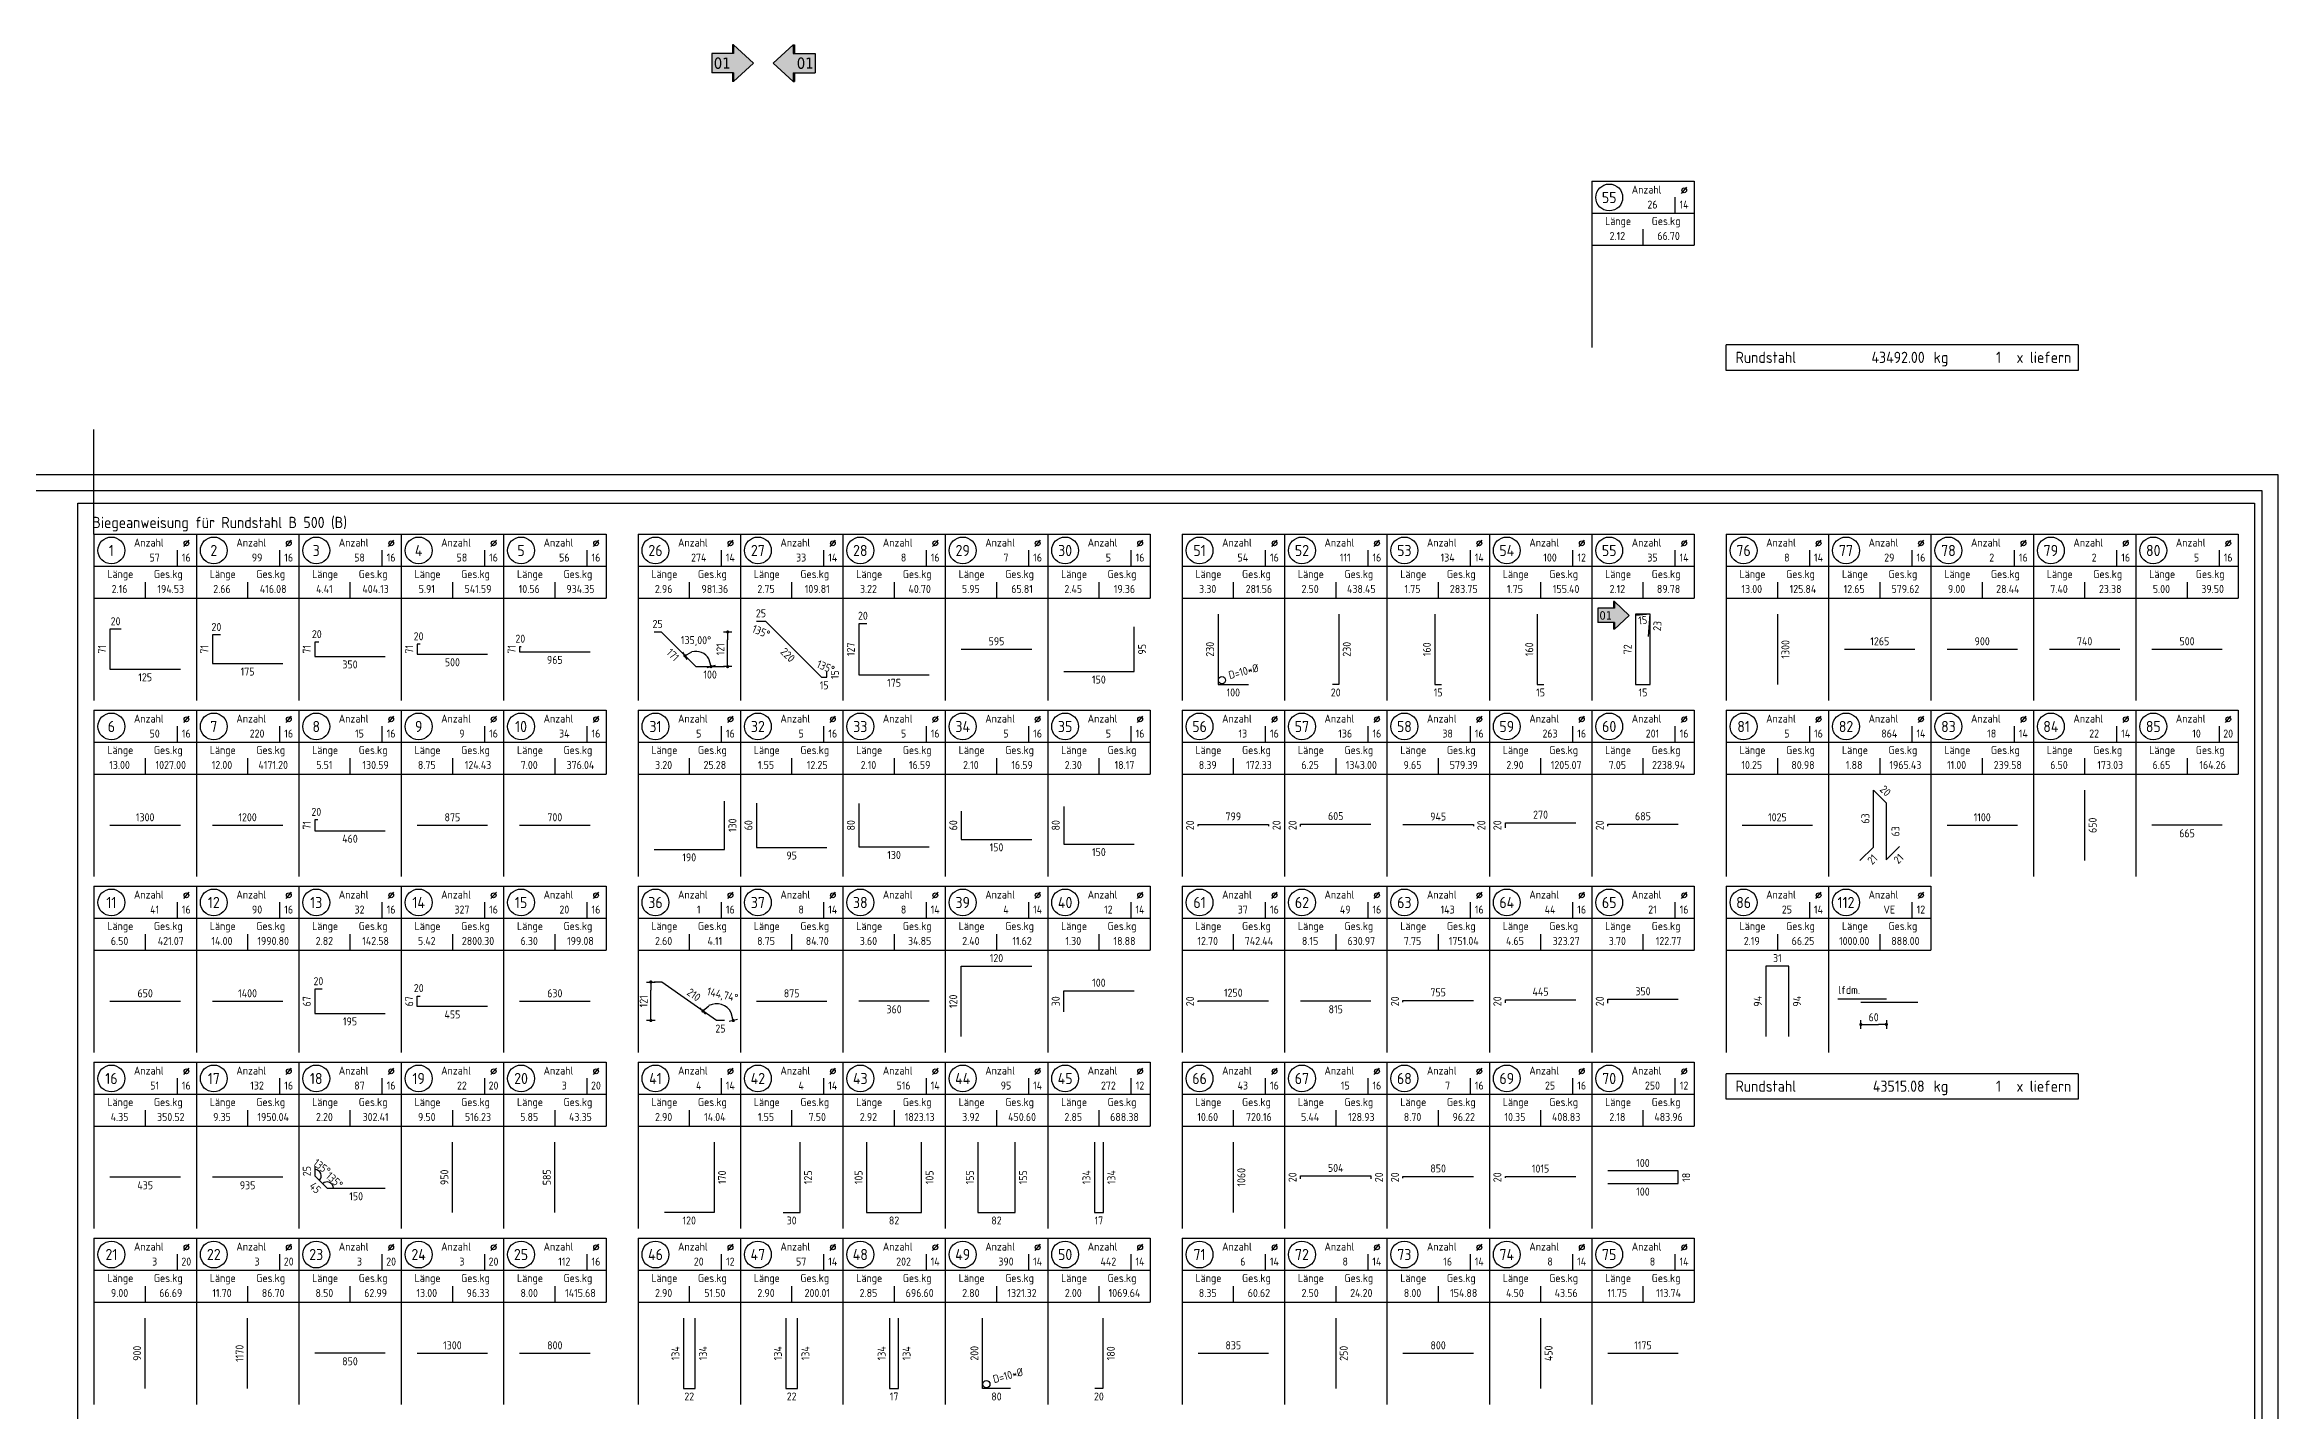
# Model space of a CAD drawing. Extents: x -45 to 98, y -32 to 51.
# Drawn here: x 43.55 to 78.45, y 29.93 to 51.27 of the extents above; entities that cross this region are included whole.
import ezdxf
from ezdxf.enums import TextEntityAlignment as Align

# ---------------------------------------------------------------- set-up
doc = ezdxf.new("R2010")
doc.units = 0
doc.header["$LTSCALE"] = 0.5
doc.linetypes.add('AUSGEZOGEN', pattern=[1000.01, 1000, 0.01])
for name, color, linetype in [('grau_hell', 7, 'Continuous'), ('INDEX', 7, 'Continuous'), ('MASSE', 7, 'Continuous'), ('OBJEKT', 7, 'Continuous'), ('RAHMEN', 7, 'Continuous'), ('RND', 7, 'Continuous'), ('RND_BILD', 7, 'Continuous'), ('STAHL', 7, 'Continuous'), ('TEXT', 7, 'Continuous')]:
    doc.layers.add(name, color=color, linetype=linetype)
doc.layers.add('NOPLOT', color=7, linetype='Continuous', plot=False)
doc.styles.add('helv', font='tahoma.ttf')
doc.styles.add('txt', font='isocp.shx')
doc.dimstyles.new('DOT_I', dxfattribs={"dimscale": 0.5, "dimtxt": 0.25, "dimasz": 0.25, "dimexe": 0.1, "dimexo": 0.3, "dimgap": 0.1, "dimtad": 1, "dimdec": 3, "dimzin": 3, "dimtxsty": 'txt', "dimblk": 'DOT', "dimblk1": 'DOT', "dimblk2": 'DOT', "dimsah": 1, "dimcen": 0.1, "dimse1": 1, "dimse2": 1, "dimazin": 0, "dimtfac": 1, "dimtdec": 4, "dimtix": 1, "dimtmove": 2, "dimatfit": 3, "dimfxl": 0, "dimtvp": 1, "dimtolj": 1, "dimtzin": 0, "dimarcsym": 0})

# ---------------------------------------------------------------- blocks, each defined once
blk = doc.blocks.new('A0-38-5')
at = {"layer": 'RAHMEN'}
for p, q in [((156.9, 89.1), (0, 89.1)), ((156.9, 0), (156.9, 89.1))]:
    blk.add_line(p, q, dxfattribs=at)
at = {"layer": 'RAHMEN', "color": 5}
for p, q in [((156.4, 88.6), (2, 88.6)), ((156.4, 0.5), (156.4, 88.6))]:
    blk.add_line(p, q, dxfattribs=at)
blk = doc.blocks.new('DOT')
at = {"layer": 'MASSE', "color": 7, "linetype": 'Continuous'}
for p, q in [((0, 0), (-1, 0)), ((0, 0.54), (0, -0.54))]:
    blk.add_line(p, q, dxfattribs=at)
at = {"layer": 'MASSE', "color": 7, "linetype": 'Continuous', "const_width": 0.2}
blk.add_lwpolyline([(-0.1, 0, 1), (0.1, 0, 1)], format="xyb", close=True, dxfattribs=at)
blk = doc.blocks.new('*D117')
at = {"layer": 'Defpoints', "color": 0, "linetype": 'AUSGEZOGEN', "transparency": 16777216}
for p in [(71.927, 36.313), (72.327, 36.313), (72.327, 35.963)]:
    blk.add_point(p, dxfattribs=at)
at = {"layer": 'RND', "color": 0, "linetype": 'AUSGEZOGEN', "lineweight": -2, "transparency": 16777216}
blk.add_line((72.052, 35.963), (72.202, 35.963), dxfattribs=at)
at = {"layer": 'RND', "color": 0, "linetype": 'AUSGEZOGEN', "lineweight": -2, "transparency": 16777216, "xscale": 0.125, "yscale": 0.125, "zscale": 0.125, "rotation": 180}
blk.add_blockref('DOT', (71.927, 35.963), dxfattribs=at)
at = {"layer": 'RND', "color": 0, "linetype": 'AUSGEZOGEN', "lineweight": -2, "transparency": 16777216, "xscale": 0.125, "yscale": 0.125, "zscale": 0.125}
blk.add_blockref('DOT', (72.327, 35.963), dxfattribs=at)
at = {"layer": 'RND', "color": 0, "linetype": 'AUSGEZOGEN', "transparency": 16777216, "insert": (72.127, 36.075), "char_height": 0.125, "attachment_point": 5, "style": 'txt'}
blk.add_mtext('\\A1;60', dxfattribs=at)
blk = doc.blocks.new('*D118')
at = {"layer": 'Defpoints', "color": 0, "linetype": 'AUSGEZOGEN', "transparency": 16777216}
for p in [(47.774, 33.671), (47.774, 33.595), (47.874, 33.595), (47.87, 33.499)]:
    blk.add_point(p, dxfattribs=at)
at = {"layer": 'RND_BILD', "color": 0, "linetype": 'AUSGEZOGEN', "lineweight": -2, "transparency": 16777216}
blk.add_arc((47.774, 33.595), 0.1, 315, 90, dxfattribs=at)
at = {"layer": 'RND_BILD', "color": 0, "linetype": 'AUSGEZOGEN', "transparency": 16777216, "insert": (47.884, 33.738), "char_height": 0.125, "attachment_point": 5, "rotation": 322.1643, "style": 'txt'}
blk.add_mtext('\\A1;135°', dxfattribs=at)
blk = doc.blocks.new('*D121')
at = {"layer": 'Defpoints', "color": 0, "linetype": 'AUSGEZOGEN', "transparency": 16777216}
for p in [(47.966, 33.503), (47.87, 33.499), (47.966, 33.403), (48.42, 33.403)]:
    blk.add_point(p, dxfattribs=at)
at = {"layer": 'RND_BILD', "color": 0, "linetype": 'AUSGEZOGEN', "lineweight": -2, "transparency": 16777216}
blk.add_arc((47.966, 33.403), 0.1, 360, 135, dxfattribs=at)
at = {"layer": 'RND_BILD', "color": 0, "linetype": 'AUSGEZOGEN', "transparency": 16777216, "insert": (48.082, 33.529), "char_height": 0.125, "attachment_point": 5, "rotation": 317.3164, "style": 'txt'}
blk.add_mtext('\\A1;135°', dxfattribs=at)
blk = doc.blocks.new('*D120')
at = {"layer": 'Defpoints', "color": 0, "linetype": 'AUSGEZOGEN', "transparency": 16777216}
for p in [(54.224, 42.095), (54.224, 42.095), (54.224, 41.554)]:
    blk.add_point(p, dxfattribs=at)
at = {"layer": 'RND_BILD', "color": 0, "linetype": 'AUSGEZOGEN', "lineweight": -2, "transparency": 16777216}
blk.add_line((54.224, 41.679), (54.224, 41.97), dxfattribs=at)
at = {"layer": 'RND_BILD', "color": 0, "linetype": 'AUSGEZOGEN', "lineweight": -2, "transparency": 16777216, "xscale": 0.125, "yscale": 0.125, "zscale": 0.125}
for p, rotation in [((54.224, 42.095), 90), ((54.224, 41.554), 270)]:
    blk.add_blockref('DOT', p, dxfattribs=dict(at, rotation=rotation))
at = {"layer": 'RND_BILD', "color": 0, "linetype": 'AUSGEZOGEN', "transparency": 16777216, "insert": (54.111, 41.825), "char_height": 0.125, "attachment_point": 5, "rotation": 90, "style": 'txt'}
blk.add_mtext('\\A1;121', dxfattribs=at)
blk = doc.blocks.new('*D119')
at = {"layer": 'Defpoints', "color": 0, "linetype": 'AUSGEZOGEN', "transparency": 16777216}
for p in [(53.024, 36.626), (53.024, 36.626), (53.024, 36.024)]:
    blk.add_point(p, dxfattribs=at)
at = {"layer": 'RND_BILD', "color": 0, "linetype": 'AUSGEZOGEN', "lineweight": -2, "transparency": 16777216}
blk.add_line((53.024, 36.149), (53.024, 36.501), dxfattribs=at)
at = {"layer": 'RND_BILD', "color": 0, "linetype": 'AUSGEZOGEN', "lineweight": -2, "transparency": 16777216, "xscale": 0.125, "yscale": 0.125, "zscale": 0.125}
for p, rotation in [((53.024, 36.626), 90), ((53.024, 36.024), 270)]:
    blk.add_blockref('DOT', p, dxfattribs=dict(at, rotation=rotation))
at = {"layer": 'RND_BILD', "color": 0, "linetype": 'AUSGEZOGEN', "transparency": 16777216, "insert": (52.911, 36.325), "char_height": 0.125, "attachment_point": 5, "rotation": 90, "style": 'txt'}
blk.add_mtext('\\A1;121', dxfattribs=at)
blk = doc.blocks.new('*D122')
at = {"layer": 'Defpoints', "color": 0, "linetype": 'AUSGEZOGEN', "transparency": 16777216}
for p in [(53.186, 42.095), (53.726, 41.554), (53.726, 41.554), (53.895, 41.723), (54.174, 41.554)]:
    blk.add_point(p, dxfattribs=at)
at = {"layer": 'MASSE', "color": 0, "linetype": 'AUSGEZOGEN', "lineweight": -2, "transparency": 16777216}
blk.add_arc((53.726, 41.554), 0.239, 30.3165, 104.6835, dxfattribs=at)
at = {"layer": 'MASSE', "color": 0, "linetype": 'AUSGEZOGEN', "lineweight": -2, "transparency": 16777216, "xscale": 0.125, "yscale": 0.125, "zscale": 0.125}
for p, rotation in [((53.557, 41.723), 209.8417620394999), ((53.965, 41.554), 285.1582379604999)]:
    blk.add_blockref('DOT', p, dxfattribs=dict(at, rotation=rotation))
at = {"layer": 'MASSE', "color": 0, "linetype": 'AUSGEZOGEN', "transparency": 16777216, "insert": (53.73, 41.953), "char_height": 0.125, "attachment_point": 5, "rotation": 359.5497, "style": 'txt'}
blk.add_mtext('\\A1;135,00°', dxfattribs=at)
blk = doc.blocks.new('*D123')
at = {"layer": 'Defpoints', "color": 0, "linetype": 'AUSGEZOGEN', "transparency": 16777216}
for p in [(53.198, 36.626), (54.05, 36.024), (54.05, 36.024), (54.174, 36.024), (54.223, 36.218)]:
    blk.add_point(p, dxfattribs=at)
at = {"layer": 'MASSE', "color": 0, "linetype": 'AUSGEZOGEN', "lineweight": -2, "transparency": 16777216}
blk.add_arc((54.05, 36.024), 0.261, 27.7121, 117.0235, dxfattribs=at)
at = {"layer": 'MASSE', "color": 0, "linetype": 'AUSGEZOGEN', "lineweight": -2, "transparency": 16777216, "xscale": 0.125, "yscale": 0.125, "zscale": 0.125}
for p, rotation in [((53.836, 36.174), 220.8795487948651), ((54.311, 36.024), 283.8560615223777)]:
    blk.add_blockref('DOT', p, dxfattribs=dict(at, rotation=rotation))
at = {"layer": 'MASSE', "color": 0, "linetype": 'AUSGEZOGEN', "transparency": 16777216, "insert": (54.141, 36.414), "char_height": 0.125, "attachment_point": 5, "rotation": 346.834, "style": 'txt'}
blk.add_mtext('\\A1;144,74°', dxfattribs=at)
blk = doc.blocks.new('RND_LIS2')
at = {"layer": 'RND', "color": 3, "linetype": 'Continuous'}
for p, q in [((0, 0), (0, -5.2)), ((0, 0), (3.2, 0)), ((3.2, 0), (3.2, -2)), ((2.6, -0.503), (2.6, -1)), ((0, -1), (3.2, -1)), ((0, -2), (3.2, -2)), ((1.6, -1.503), (1.6, -2))]:
    blk.add_line(p, q, dxfattribs=at)
at = {"layer": 'RND', "color": 7, "linetype": 'Continuous'}
blk.add_line((2.805, -0.39), (2.973, -0.186), dxfattribs=at)
at = {"layer": 'RND', "color": 1, "linetype": 'Continuous'}
blk.add_circle((0.545, -0.513), 0.42, dxfattribs=at)
at = {"layer": 'RND', "color": 7, "linetype": 'Continuous'}
blk.add_circle((2.889, -0.288), 0.075, dxfattribs=at)
at = {"layer": 'RND', "color": 7, "linetype": 'Continuous', "style": 'txt'}
for s, p in [('Anzahl', (1.249, -0.391)), ('Länge', (0.42, -1.373)), ('Ges.kg', (1.872, -1.373))]:
    blk.add_text(s, height=0.25, dxfattribs=at).set_placement(p)
at = {"layer": 'RND', "color": 1, "linetype": 'Continuous', "style": 'txt'}
blk.add_attdef('POS1', text='', height=0.35, dxfattribs=at).set_placement((0.545, -0.513), align=Align.MIDDLE)
at = {"layer": 'RND', "color": 7, "linetype": 'Continuous', "style": 'txt'}
for tag, p in [('STK1', (1.897, -0.859)), ('DS1', (2.885, -0.859)), ('LANG1', (0.8, -1.841)), ('GEW', (2.4, -1.841))]:
    blk.add_attdef(tag, text='', height=0.25, dxfattribs=at).set_placement(p, align=Align.CENTER)
blk = doc.blocks.new('*D126')
at = {"layer": 'Defpoints', "color": 0, "linetype": 'AUSGEZOGEN', "transparency": 16777216}
for p in [(54.744, 42.262), (54.814, 42.262), (54.744, 42.192), (55.252, 41.825)]:
    blk.add_point(p, dxfattribs=at)
at = {"layer": 'RND_BILD', "color": 0, "linetype": 'AUSGEZOGEN', "transparency": 16777216, "insert": (54.747, 42.101), "char_height": 0.125, "attachment_point": 5, "rotation": 337.5, "style": 'txt'}
blk.add_mtext('\\A1;135°', dxfattribs=at)
blk = doc.blocks.new('*D127')
at = {"layer": 'Defpoints', "color": 0, "linetype": 'AUSGEZOGEN', "transparency": 16777216}
for p in [(55.252, 41.825), (55.689, 41.387), (55.732, 41.387), (55.76, 41.458)]:
    blk.add_point(p, dxfattribs=at)
at = {"layer": 'RND_BILD', "color": 0, "linetype": 'AUSGEZOGEN', "transparency": 16777216, "insert": (55.756, 41.549), "char_height": 0.125, "attachment_point": 5, "rotation": 337.5, "style": 'txt'}
blk.add_mtext('\\A1;135°', dxfattribs=at)
blk = doc.blocks.new('RND_SUM')
at = {"layer": 'RND', "color": 5, "linetype": 'Continuous'}
for p, q in [((0, 0), (0, 0.8)), ((11, 0.8), (0, 0.8)), ((11, 0.8), (11, 0)), ((11, 0), (0, 0))]:
    blk.add_line(p, q, dxfattribs=at)
at = {"layer": 'RND', "color": 1, "linetype": 'Continuous', "style": 'txt'}
for s, p in [('Rundstahl', (0.292, 0.235)), ('kg', (6.483, 0.235))]:
    blk.add_text(s, height=0.35, dxfattribs=at).set_placement(p)
blk.add_text('x liefern', height=0.35, dxfattribs=at).set_placement((10.784, 0.235), align=Align.RIGHT)
for tag, p in [('RND-S', (6.203, 0.235)), ('RND-Z', (8.59, 0.235))]:
    blk.add_attdef(tag, text='', height=0.35, dxfattribs=at).set_placement(p, align=Align.RIGHT)
blk = doc.blocks.new('hin_ind5')
at = {"layer": 'grau_hell', "linetype": 'AUSGEZOGEN'}
h = blk.add_hatch(color=9, dxfattribs=at)
h.dxf.hatch_style = 2
h.paths.add_polyline_path([(0, 0), (0.619, -0.577), (0.619, -0.3), (1.306, -0.3), (1.306, 0.3), (0.619, 0.3), (0.619, 0.577)])
h.paths.add_polyline_path([(0.34, -0.274), (1.311, -0.274), (1.311, 0.274), (0.34, 0.274)], flags=9)
at = {"layer": 'OBJEKT', "linetype": 'AUSGEZOGEN'}
for points in [[(0.619, 0.3), (0.66, 0.3), (0.66, 0.577), (0.619, 0.577)], [(0.619, -0.577), (0.66, -0.577), (0.66, -0.3), (0.619, -0.3)]]:
    blk.add_hatch(color=1, dxfattribs=at).paths.add_polyline_path(points)
at = {"layer": 'OBJEKT', "color": 1, "linetype": 'AUSGEZOGEN'}
for p, q in [((0, 0), (0.619, 0.577)), ((0, 0), (0.619, -0.577)), ((0.619, 0.577), (0.619, 0.3)), ((0.619, 0.577), (0.66, 0.577)), ((0.619, 0.3), (1.306, 0.3)), ((0.66, 0.577), (0.66, 0.3)), ((1.306, 0.3), (1.306, -0.3)), ((0.619, -0.3), (0.619, -0.577)), ((0.619, -0.3), (1.306, -0.3)), ((0.66, -0.3), (0.66, -0.577))]:
    blk.add_line(p, q, dxfattribs=at)
at = {"layer": 'OBJEKT', "color": 7, "linetype": 'AUSGEZOGEN'}
blk.add_line((0.619, -0.577), (0.66, -0.577), dxfattribs=at)
at = {"layer": 'INDEX', "color": 1, "linetype": 'Continuous', "style": 'helv'}
blk.add_attdef('INDEX', text='', height=0.35, rotation=360, dxfattribs=at).set_placement((1.259, 0), align=Align.MIDDLE_RIGHT)

msp = doc.modelspace()

# ---------------------------------------------------------------- linework, layer by layer
at = {"layer": 'NOPLOT', "color": 191, "linetype": 'AUSGEZOGEN'}
msp.add_line((44.3237, 43.6249), (44.3237, 45.2562), dxfattribs=at)
at = {"layer": 'RND', "color": 1, "linetype": 'AUSGEZOGEN'}
for points in [[(71.5688, 36.3627), (72.3268, 36.3627)], [(71.9268, 36.3127), (72.8186, 36.3127)]]:
    msp.add_lwpolyline(points, dxfattribs=at)
at = {"layer": 'RND_BILD', "color": 1, "linetype": 'AUSGEZOGEN'}
for points in [[(54.6737, 42.2624), (54.8143, 42.2624), (55.6893, 41.3874), (55.7737, 41.3874), (55.7737, 41.4717)], [(61.8846, 42.3749), (61.8846, 41.2749), (62.3628, 41.2749)], [(63.7715, 42.3749), (63.7715, 41.2749), (63.6759, 41.2749)], [(65.2722, 42.3749), (65.2722, 41.2749), (65.3753, 41.2749)], [(66.8722, 42.3749), (66.8722, 41.2749), (66.9753, 41.2749)], [(68.6077, 42.0248), (68.6383, 42.3749), (68.4091, 42.3749), (68.4091, 41.2749), (68.6383, 41.2749), (68.6383, 42.3749), (68.41, 42.3549)], [(70.6237, 42.3749), (70.6237, 41.2749)], [(44.7497, 42.1373), (44.5737, 42.1373), (44.5737, 41.5125), (45.6737, 41.5125)], [(46.2994, 42.048), (46.1737, 42.048), (46.1737, 41.6017), (47.2737, 41.6017)], [(47.8366, 41.9364), (47.7737, 41.9364), (47.7737, 41.7133), (48.8737, 41.7133)], [(49.4177, 41.903), (49.3737, 41.903), (49.3737, 41.7468), (50.4737, 41.7468)], [(53.0737, 42.0953), (53.1855, 42.0953), (53.7264, 41.5544), (54.1737, 41.5544)], [(56.3994, 42.224), (56.2737, 42.224), (56.2737, 41.4257), (57.3737, 41.4257)], [(59.4737, 41.4765), (60.5737, 41.4765), (60.5737, 42.1732)], [(50.9965, 41.8653), (50.9737, 41.8653), (50.9737, 41.7844), (52.0737, 41.7844)], [(57.8737, 41.8249), (58.9737, 41.8249)], [(71.6737, 41.8249), (72.7737, 41.8249)], [(73.2737, 41.8249), (74.3737, 41.8249)], [(74.8737, 41.8249), (75.9737, 41.8249)], [(76.4737, 41.8249), (77.5737, 41.8249)], [(53.0737, 38.6985), (54.1737, 38.6985), (54.1737, 39.4512)], [(71.914, 38.5249), (72.1238, 38.7347), (72.1238, 39.6249), (72.3236, 39.425), (72.3236, 38.5349), (72.5334, 38.7447)], [(75.4237, 39.6249), (75.4237, 38.5249)], [(47.8215, 39.1598), (47.7737, 39.1598), (47.7737, 38.99), (48.8737, 38.99)], [(54.6737, 39.4222), (54.6737, 38.7275), (55.7737, 38.7275)], [(56.2737, 39.4133), (56.2737, 38.7364), (57.3737, 38.7364)], [(57.8737, 39.2949), (57.8737, 38.8549), (58.9737, 38.8549)], [(59.4737, 39.3682), (59.4737, 38.7815), (60.5737, 38.7815)], [(61.5737, 39.0611), (61.5737, 39.0886), (62.6737, 39.0886), (62.6737, 39.0611)], [(63.1737, 39.0567), (63.1737, 39.093), (64.2737, 39.093)], [(64.7737, 39.0865), (65.8737, 39.0865), (65.8737, 39.0632)], [(66.3737, 39.0341), (66.3737, 39.1156), (67.4737, 39.1156)], [(67.9737, 39.0588), (67.9737, 39.0909), (69.0737, 39.0909)], [(44.5737, 39.0749), (45.6737, 39.0749)], [(46.1737, 39.0749), (47.2737, 39.0749)], [(49.3737, 39.0749), (50.4737, 39.0749)], [(50.9737, 39.0749), (52.0737, 39.0749)], [(70.0737, 39.0749), (71.1737, 39.0749)], [(73.2737, 39.0749), (74.3737, 39.0749)], [(77.5737, 39.0749), (76.4737, 39.0749)], [(57.8737, 35.7749), (57.8737, 36.8749), (58.9737, 36.8749)], [(70.8051, 35.7749), (70.8051, 36.8749), (70.4423, 36.8749), (70.4423, 35.7749)], [(44.5737, 36.3249), (45.6737, 36.3249)], [(46.1737, 36.3249), (47.2737, 36.3249)], [(47.8865, 36.5138), (47.7737, 36.5138), (47.7737, 36.1359), (48.8737, 36.1359)], [(50.4737, 36.2439), (49.3737, 36.2439), (49.3737, 36.4059), (49.4221, 36.4059)], [(50.9737, 36.3249), (52.0737, 36.3249)], [(54.1737, 36.0238), (54.0495, 36.0238), (53.1979, 36.626), (53.0737, 36.626)], [(54.6737, 36.3249), (55.7737, 36.3249)], [(57.3737, 36.3249), (56.2737, 36.3249)], [(59.4737, 36.1599), (59.4737, 36.4899), (60.5737, 36.4899)], [(61.5737, 36.3161), (61.5737, 36.3337), (62.6737, 36.3337)], [(64.2737, 36.3249), (63.1737, 36.3249)], [(64.7737, 36.3103), (64.7737, 36.3394), (65.8737, 36.3394)], [(66.3737, 36.3001), (66.3737, 36.3496), (67.4737, 36.3496)], [(67.9737, 36.2934), (67.9737, 36.3563), (69.0737, 36.3563)], [(49.9237, 33.0249), (49.9237, 34.1249)], [(51.5237, 33.0249), (51.5237, 34.1249)], [(54.012, 34.1249), (54.012, 33.0249), (53.2355, 33.0249)], [(55.0917, 33.0249), (55.3557, 33.0249), (55.3557, 34.1249)], [(56.3942, 34.1249), (56.3942, 33.0249), (57.2532, 33.0249), (57.2532, 34.1249)], [(58.1327, 34.1249), (58.1327, 33.0249), (58.7147, 33.0249), (58.7147, 34.1249)], [(59.9539, 34.1249), (59.9539, 33.0249), (60.0935, 33.0249), (60.0935, 34.1249)], [(62.1237, 34.1249), (62.1237, 33.0249)], [(45.6737, 33.5749), (44.5737, 33.5749)], [(47.2737, 33.5749), (46.1737, 33.5749)], [(47.7737, 33.7467), (47.7737, 33.5955), (47.9662, 33.403), (48.8737, 33.403)], [(63.1737, 33.553), (63.1737, 33.5967), (64.2737, 33.5967), (64.2737, 33.553)], [(64.7737, 33.5619), (64.7737, 33.5878), (65.8737, 33.5878)], [(66.3737, 33.564), (66.3737, 33.5857), (67.4737, 33.5857)], [(67.9737, 33.4759), (69.0737, 33.4759), (69.0737, 33.6739), (67.9737, 33.6739)], [(45.1237, 30.2749), (45.1237, 31.3749)], [(46.7237, 30.2749), (46.7237, 31.3749)], [(53.5334, 31.3749), (53.5334, 30.2749), (53.714, 30.2749), (53.714, 31.3749)], [(55.1334, 31.3749), (55.1334, 30.2749), (55.314, 30.2749), (55.314, 31.3749)], [(56.7539, 31.3749), (56.7539, 30.2749), (56.8935, 30.2749), (56.8935, 31.3749)], [(58.6437, 30.2749), (58.2037, 30.2749), (58.2037, 31.3749)], [(60.0848, 31.3749), (60.0848, 30.2749), (59.9626, 30.2749)], [(63.7237, 31.3749), (63.7237, 30.2749)], [(66.9237, 31.3749), (66.9237, 30.2749)], [(48.8737, 30.8249), (47.7737, 30.8249)], [(49.3737, 30.8249), (50.4737, 30.8249)], [(50.9737, 30.8249), (52.0737, 30.8249)], [(61.5737, 30.8249), (62.6737, 30.8249)], [(64.7737, 30.8249), (65.8737, 30.8249)], [(67.9737, 30.8249), (69.0737, 30.8249)]]:
    msp.add_lwpolyline(points, dxfattribs=at)
at = {"layer": 'STAHL', "color": 102, "linetype": 'AUSGEZOGEN'}
for centre in [(61.9469, 41.3429), (58.266, 30.3429)]:
    msp.add_circle(centre, 0.0565, dxfattribs=at)
at = {"layer": 'TEXT', "color": 1, "linetype": 'AUSGEZOGEN'}
msp.add_lwpolyline([(44.0718, 44.107), (78.0772, 44.107), (78.0772, 29.4218), (44.0718, 29.4218)], close=True, dxfattribs=at)

# ---------------------------------------------------------------- block references
at = {"layer": 'RAHMEN', "color": 102, "xscale": 0.5, "yscale": 0.5, "zscale": 0.5}
msp.add_blockref('A0-38-5', (0, 0), dxfattribs=at)
at = {"layer": 'RND_BILD', "color": 7, "linetype": 'AUSGEZOGEN', "xscale": 0.5, "yscale": 0.5, "zscale": 0.5}
for name, p, values in [('RND_LIS2', (67.7237, 49.1402), {'POS1': '55', 'STK1': '26', 'DS1': '14', 'LANG1': '2.12', 'GEW': '66.70'}), ('RND_SUM', (69.8237, 46.1811), {'RND-S': '43492.00', 'RND-Z': '1'}), ('RND_LIS2', (45.9237, 43.6249), {'POS1': '2', 'STK1': '99', 'DS1': '16', 'LANG1': '2.66', 'GEW': '416.08'}), ('RND_LIS2', (47.5237, 43.6249), {'POS1': '3', 'STK1': '58', 'DS1': '16', 'LANG1': '4.41', 'GEW': '404.13'}), ('RND_LIS2', (49.1237, 43.6249), {'POS1': '4', 'STK1': '58', 'DS1': '16', 'LANG1': '5.91', 'GEW': '541.59'}), ('RND_LIS2', (50.7237, 43.6249), {'POS1': '5', 'STK1': '56', 'DS1': '16', 'LANG1': '10.56', 'GEW': '934.35'}), ('RND_LIS2', (52.8237, 43.6249), {'POS1': '26', 'STK1': '274', 'DS1': '14', 'LANG1': '2.96', 'GEW': '981.36'}), ('RND_LIS2', (54.4237, 43.6249), {'POS1': '27', 'STK1': '33', 'DS1': '14', 'LANG1': '2.75', 'GEW': '109.81'}), ('RND_LIS2', (56.0237, 43.6249), {'POS1': '28', 'STK1': '8', 'DS1': '16', 'LANG1': '3.22', 'GEW': '40.70'}), ('RND_LIS2', (57.6237, 43.6249), {'POS1': '29', 'STK1': '7', 'DS1': '16', 'LANG1': '5.95', 'GEW': '65.81'}), ('RND_LIS2', (59.2237, 43.6249), {'POS1': '30', 'STK1': '5', 'DS1': '16', 'LANG1': '2.45', 'GEW': '19.36'}), ('RND_LIS2', (61.3237, 43.6249), {'POS1': '51', 'STK1': '54', 'DS1': '16', 'LANG1': '3.30', 'GEW': '281.56'}), ('RND_LIS2', (62.9237, 43.6249), {'POS1': '52', 'STK1': '111', 'DS1': '16', 'LANG1': '2.50', 'GEW': '438.45'}), ('RND_LIS2', (64.5237, 43.6249), {'POS1': '53', 'STK1': '134', 'DS1': '14', 'LANG1': '1.75', 'GEW': '283.75'}), ('RND_LIS2', (66.1237, 43.6249), {'POS1': '54', 'STK1': '100', 'DS1': '12', 'LANG1': '1.75', 'GEW': '155.40'}), ('RND_LIS2', (67.7237, 43.6249), {'POS1': '55', 'STK1': '35', 'DS1': '14', 'LANG1': '2.12', 'GEW': '89.78'}), ('RND_LIS2', (69.8237, 43.6249), {'POS1': '76', 'STK1': '8', 'DS1': '14', 'LANG1': '13.00', 'GEW': '125.84'}), ('RND_LIS2', (71.4237, 43.6249), {'POS1': '77', 'STK1': '29', 'DS1': '16', 'LANG1': '12.65', 'GEW': '579.62'}), ('RND_LIS2', (73.0237, 43.6249), {'POS1': '78', 'STK1': '2', 'DS1': '16', 'LANG1': '9.00', 'GEW': '28.44'}), ('RND_LIS2', (74.6237, 43.6249), {'POS1': '79', 'STK1': '2', 'DS1': '16', 'LANG1': '7.40', 'GEW': '23.38'}), ('RND_LIS2', (76.2237, 43.6249), {'POS1': '80', 'STK1': '5', 'DS1': '16', 'LANG1': '5.00', 'GEW': '39.50'}), ('RND_LIS2', (44.3237, 40.8749), {'POS1': '6', 'STK1': '50', 'DS1': '16', 'LANG1': '13.00', 'GEW': '1027.00'}), ('RND_LIS2', (45.9237, 40.8749), {'POS1': '7', 'STK1': '220', 'DS1': '16', 'LANG1': '12.00', 'GEW': '4171.20'}), ('RND_LIS2', (47.5237, 40.8749), {'POS1': '8', 'STK1': '15', 'DS1': '16', 'LANG1': '5.51', 'GEW': '130.59'}), ('RND_LIS2', (49.1237, 40.8749), {'POS1': '9', 'STK1': '9', 'DS1': '16', 'LANG1': '8.75', 'GEW': '124.43'}), ('RND_LIS2', (50.7237, 40.8749), {'POS1': '10', 'STK1': '34', 'DS1': '16', 'LANG1': '7.00', 'GEW': '376.04'}), ('RND_LIS2', (52.8237, 40.8749), {'POS1': '31', 'STK1': '5', 'DS1': '16', 'LANG1': '3.20', 'GEW': '25.28'}), ('RND_LIS2', (54.4237, 40.8749), {'POS1': '32', 'STK1': '5', 'DS1': '16', 'LANG1': '1.55', 'GEW': '12.25'}), ('RND_LIS2', (56.0237, 40.8749), {'POS1': '33', 'STK1': '5', 'DS1': '16', 'LANG1': '2.10', 'GEW': '16.59'}), ('RND_LIS2', (57.6237, 40.8749), {'POS1': '34', 'STK1': '5', 'DS1': '16', 'LANG1': '2.10', 'GEW': '16.59'}), ('RND_LIS2', (59.2237, 40.8749), {'POS1': '35', 'STK1': '5', 'DS1': '16', 'LANG1': '2.30', 'GEW': '18.17'}), ('RND_LIS2', (61.3237, 40.8749), {'POS1': '56', 'STK1': '13', 'DS1': '16', 'LANG1': '8.39', 'GEW': '172.33'}), ('RND_LIS2', (62.9237, 40.8749), {'POS1': '57', 'STK1': '136', 'DS1': '16', 'LANG1': '6.25', 'GEW': '1343.00'}), ('RND_LIS2', (64.5237, 40.8749), {'POS1': '58', 'STK1': '38', 'DS1': '16', 'LANG1': '9.65', 'GEW': '579.39'}), ('RND_LIS2', (66.1237, 40.8749), {'POS1': '59', 'STK1': '263', 'DS1': '16', 'LANG1': '2.90', 'GEW': '1205.07'}), ('RND_LIS2', (67.7237, 40.8749), {'POS1': '60', 'STK1': '201', 'DS1': '16', 'LANG1': '7.05', 'GEW': '2238.94'}), ('RND_LIS2', (71.4237, 40.8749), {'POS1': '82', 'STK1': '864', 'DS1': '14', 'LANG1': '1.88', 'GEW': '1965.43'}), ('RND_LIS2', (73.0237, 40.8749), {'POS1': '83', 'STK1': '18', 'DS1': '14', 'LANG1': '11.00', 'GEW': '239.58'}), ('RND_LIS2', (74.6237, 40.8749), {'POS1': '84', 'STK1': '22', 'DS1': '14', 'LANG1': '6.50', 'GEW': '173.03'}), ('RND_LIS2', (76.2237, 40.8749), {'POS1': '85', 'STK1': '10', 'DS1': '20', 'LANG1': '6.65', 'GEW': '164.26'}), ('RND_LIS2', (44.3237, 38.1249), {'POS1': '11', 'STK1': '41', 'DS1': '16', 'LANG1': '6.50', 'GEW': '421.07'}), ('RND_LIS2', (45.9237, 38.1249), {'POS1': '12', 'STK1': '90', 'DS1': '16', 'LANG1': '14.00', 'GEW': '1990.80'}), ('RND_LIS2', (47.5237, 38.1249), {'POS1': '13', 'STK1': '32', 'DS1': '16', 'LANG1': '2.82', 'GEW': '142.58'}), ('RND_LIS2', (49.1237, 38.1249), {'POS1': '14', 'STK1': '327', 'DS1': '16', 'LANG1': '5.42', 'GEW': '2800.30'}), ('RND_LIS2', (50.7237, 38.1249), {'POS1': '15', 'STK1': '20', 'DS1': '16', 'LANG1': '6.30', 'GEW': '199.08'}), ('RND_LIS2', (52.8237, 38.1249), {'POS1': '36', 'STK1': '1', 'DS1': '16', 'LANG1': '2.60', 'GEW': '4.11'}), ('RND_LIS2', (54.4237, 38.1249), {'POS1': '37', 'STK1': '8', 'DS1': '14', 'LANG1': '8.75', 'GEW': '84.70'}), ('RND_LIS2', (56.0237, 38.1249), {'POS1': '38', 'STK1': '8', 'DS1': '14', 'LANG1': '3.60', 'GEW': '34.85'}), ('RND_LIS2', (57.6237, 38.1249), {'POS1': '39', 'STK1': '4', 'DS1': '14', 'LANG1': '2.40', 'GEW': '11.62'}), ('RND_LIS2', (59.2237, 38.1249), {'POS1': '40', 'STK1': '12', 'DS1': '14', 'LANG1': '1.30', 'GEW': '18.88'}), ('RND_LIS2', (62.9237, 38.1249), {'POS1': '62', 'STK1': '49', 'DS1': '16', 'LANG1': '8.15', 'GEW': '630.97'}), ('RND_LIS2', (64.5237, 38.1249), {'POS1': '63', 'STK1': '143', 'DS1': '16', 'LANG1': '7.75', 'GEW': '1751.04'}), ('RND_LIS2', (66.1237, 38.1249), {'POS1': '64', 'STK1': '44', 'DS1': '16', 'LANG1': '4.65', 'GEW': '323.27'}), ('RND_LIS2', (67.7237, 38.1249), {'POS1': '65', 'STK1': '21', 'DS1': '16', 'LANG1': '3.70', 'GEW': '122.77'}), ('RND_LIS2', (69.8237, 38.1249), {'POS1': '86', 'STK1': '25', 'DS1': '14', 'LANG1': '2.19', 'GEW': '66.25'}), ('RND_LIS2', (71.4237, 38.1249), {'POS1': '112', 'STK1': 'VE', 'DS1': '12', 'LANG1': '1000.00', 'GEW': '888.00'}), ('RND_LIS2', (44.3237, 35.3749), {'POS1': '16', 'STK1': '51', 'DS1': '16', 'LANG1': '4.35', 'GEW': '350.52'}), ('RND_LIS2', (45.9237, 35.3749), {'POS1': '17', 'STK1': '132', 'DS1': '16', 'LANG1': '9.35', 'GEW': '1950.04'}), ('RND_LIS2', (47.5237, 35.3749), {'POS1': '18', 'STK1': '87', 'DS1': '16', 'LANG1': '2.20', 'GEW': '302.41'}), ('RND_LIS2', (49.1237, 35.3749), {'POS1': '19', 'STK1': '22', 'DS1': '20', 'LANG1': '9.50', 'GEW': '516.23'}), ('RND_LIS2', (50.7237, 35.3749), {'POS1': '20', 'STK1': '3', 'DS1': '20', 'LANG1': '5.85', 'GEW': '43.35'}), ('RND_LIS2', (54.4237, 35.3749), {'POS1': '42', 'STK1': '4', 'DS1': '14', 'LANG1': '1.55', 'GEW': '7.50'}), ('RND_LIS2', (56.0237, 35.3749), {'POS1': '43', 'STK1': '516', 'DS1': '14', 'LANG1': '2.92', 'GEW': '1823.13'}), ('RND_LIS2', (57.6237, 35.3749), {'POS1': '44', 'STK1': '95', 'DS1': '14', 'LANG1': '3.92', 'GEW': '450.60'}), ('RND_LIS2', (59.2237, 35.3749), {'POS1': '45', 'STK1': '272', 'DS1': '12', 'LANG1': '2.85', 'GEW': '688.38'}), ('RND_LIS2', (61.3237, 35.3749), {'POS1': '66', 'STK1': '43', 'DS1': '16', 'LANG1': '10.60', 'GEW': '720.16'}), ('RND_LIS2', (62.9237, 35.3749), {'POS1': '67', 'STK1': '15', 'DS1': '16', 'LANG1': '5.44', 'GEW': '128.93'}), ('RND_LIS2', (64.5237, 35.3749), {'POS1': '68', 'STK1': '7', 'DS1': '16', 'LANG1': '8.70', 'GEW': '96.22'}), ('RND_LIS2', (66.1237, 35.3749), {'POS1': '69', 'STK1': '25', 'DS1': '16', 'LANG1': '10.35', 'GEW': '408.83'}), ('RND_LIS2', (67.7237, 35.3749), {'POS1': '70', 'STK1': '250', 'DS1': '12', 'LANG1': '2.18', 'GEW': '483.96'}), ('RND_SUM', (69.8228, 34.7933), {'RND-S': '43515.08', 'RND-Z': '1'}), ('RND_LIS2', (45.9237, 32.6249), {'POS1': '22', 'STK1': '3', 'DS1': '20', 'LANG1': '11.70', 'GEW': '86.70'}), ('RND_LIS2', (47.5237, 32.6249), {'POS1': '23', 'STK1': '3', 'DS1': '20', 'LANG1': '8.50', 'GEW': '62.99'}), ('RND_LIS2', (49.1237, 32.6249), {'POS1': '24', 'STK1': '3', 'DS1': '20', 'LANG1': '13.00', 'GEW': '96.33'}), ('RND_LIS2', (50.7237, 32.6249), {'POS1': '25', 'STK1': '112', 'DS1': '16', 'LANG1': '8.00', 'GEW': '1415.68'}), ('RND_LIS2', (52.8237, 32.6249), {'POS1': '46', 'STK1': '20', 'DS1': '12', 'LANG1': '2.90', 'GEW': '51.50'}), ('RND_LIS2', (54.4237, 32.6249), {'POS1': '47', 'STK1': '57', 'DS1': '14', 'LANG1': '2.90', 'GEW': '200.01'}), ('RND_LIS2', (56.0237, 32.6249), {'POS1': '48', 'STK1': '202', 'DS1': '14', 'LANG1': '2.85', 'GEW': '696.60'}), ('RND_LIS2', (57.6237, 32.6249), {'POS1': '49', 'STK1': '390', 'DS1': '14', 'LANG1': '2.80', 'GEW': '1321.32'}), ('RND_LIS2', (59.2237, 32.6249), {'POS1': '50', 'STK1': '442', 'DS1': '14', 'LANG1': '2.00', 'GEW': '1069.64'}), ('RND_LIS2', (61.3237, 32.6249), {'POS1': '71', 'STK1': '6', 'DS1': '14', 'LANG1': '8.35', 'GEW': '60.62'}), ('RND_LIS2', (62.9237, 32.6249), {'POS1': '72', 'STK1': '8', 'DS1': '14', 'LANG1': '2.50', 'GEW': '24.20'}), ('RND_LIS2', (64.5237, 32.6249), {'POS1': '73', 'STK1': '16', 'DS1': '14', 'LANG1': '8.00', 'GEW': '154.88'}), ('RND_LIS2', (66.1237, 32.6249), {'POS1': '74', 'STK1': '8', 'DS1': '14', 'LANG1': '4.50', 'GEW': '43.56'}), ('RND_LIS2', (67.7237, 32.6249), {'POS1': '75', 'STK1': '8', 'DS1': '14', 'LANG1': '11.75', 'GEW': '113.74'})]:
    msp.add_blockref(name, p, dxfattribs=at).add_auto_attribs(values)
at = {"layer": 'RND_BILD', "color": 6, "linetype": 'AUSGEZOGEN', "xscale": 0.5, "yscale": 0.5, "zscale": 0.5}
for p, values in [((44.3237, 43.6249), {'POS1': '1', 'STK1': '57', 'DS1': '16', 'LANG1': '2.16', 'GEW': '194.53'}), ((69.8237, 40.8749), {'POS1': '81', 'STK1': '5', 'DS1': '16', 'LANG1': '10.25', 'GEW': '80.98'}), ((61.3237, 38.1249), {'POS1': '61', 'STK1': '37', 'DS1': '16', 'LANG1': '12.70', 'GEW': '742.44'}), ((52.8237, 35.3749), {'POS1': '41', 'STK1': '4', 'DS1': '14', 'LANG1': '2.90', 'GEW': '14.04'}), ((44.3237, 32.6249), {'POS1': '21', 'STK1': '3', 'DS1': '20', 'LANG1': '9.00', 'GEW': '66.69'})]:
    msp.add_blockref('RND_LIS2', p, dxfattribs=at).add_auto_attribs(values)
at = {"layer": 'TEXT', "color": 1, "linetype": 'AUSGEZOGEN'}
ref = msp.add_blockref('hin_ind5', (54.6273, 50.9829), dxfattribs=dict(at, xscale=-0.5, yscale=0.5, zscale=0.5))
ref.add_attrib('INDEX', '01', dxfattribs={"layer": 'INDEX', "color": 1, "linetype": 'Continuous', "height": 0.175, "style": 'helv'}).set_placement((54.2701, 50.9829), align=Align.MIDDLE_RIGHT)
at = {"layer": 'TEXT', "color": 1, "linetype": 'AUSGEZOGEN', "xscale": 0.5, "yscale": 0.5, "zscale": 0.5}
msp.add_blockref('hin_ind5', (54.9372, 50.9829), dxfattribs=at).add_auto_attribs({'INDEX': '01'})
at = {"layer": 'TEXT', "color": 1, "linetype": 'AUSGEZOGEN'}
ref = msp.add_blockref('hin_ind5', (68.3091, 42.3533), dxfattribs=dict(at, xscale=-0.375, yscale=0.375, zscale=0.375))
ref.add_attrib('INDEX', '01', dxfattribs={"layer": 'INDEX', "color": 1, "linetype": 'Continuous', "height": 0.13125, "style": 'helv'}).set_placement((68.0412, 42.3533), align=Align.MIDDLE_RIGHT)

# ---------------------------------------------------------------- texts
at = {"layer": 'RND_BILD', "color": 7, "linetype": 'AUSGEZOGEN', "style": 'txt'}
for s, p in [('20', (44.6617, 42.2623)), ('20', (46.2366, 42.173)), ('25', (53.1296, 42.2203)), ('25', (54.744, 42.3874)), ('20', (56.3366, 42.349)), ('20', (47.8051, 42.0614)), ('20', (49.3957, 42.028)), ('20', (50.9851, 41.9903)), ('595', (58.4237, 41.9499)), ('1265', (72.2237, 41.9499)), ('900', (73.8237, 41.9499)), ('740', (75.4237, 41.9499)), ('500', (77.0237, 41.9499)), ('175', (46.7237, 41.4767)), ('350', (48.3237, 41.5883)), ('500', (49.9237, 41.6218)), ('965', (51.5237, 41.6594)), ('125', (45.1237, 41.3875)), ('100', (53.9501, 41.4294)), ('15', (55.7315, 41.2624)), ('175', (56.8237, 41.3007)), ('100', (62.1237, 41.1499)), ('15', (65.3237, 41.1499)), ('15', (66.9237, 41.1499)), ('15', (68.5237, 41.1499)), ('1300', (45.1237, 39.1999)), ('1200', (46.7237, 39.1999)), ('20', (47.7976, 39.2848)), ('875', (49.9237, 39.1999)), ('700', (51.5237, 39.1999)), ('799', (62.1237, 39.2136)), ('605', (63.7237, 39.218)), ('945', (65.3237, 39.2115)), ('270', (66.9237, 39.2406)), ('685', (68.5237, 39.2159)), ('1025', (70.6237, 39.1999)), ('1100', (73.8237, 39.1999)), ('460', (48.3237, 38.865)), ('665', (77.0237, 38.9499)), ('190', (53.6237, 38.5735)), ('95', (55.2237, 38.6025)), ('130', (56.8237, 38.6114)), ('150', (60.0237, 38.6565)), ('120', (58.4237, 36.9999)), ('31', (70.6237, 36.9999)), ('20', (47.8301, 36.6388)), ('100', (60.0237, 36.6149)), ('650', (45.1237, 36.4499)), ('1400', (46.7237, 36.4499)), ('20', (49.3979, 36.5309)), ('630', (51.5237, 36.4499)), ('875', (55.2237, 36.4499)), ('1250', (62.1237, 36.4587)), ('755', (65.3237, 36.4644)), ('445', (66.9237, 36.4746)), ('350', (68.5237, 36.4813)), ('195', (48.3237, 36.0109)), ('25', (54.1116, 35.8988)), ('360', (56.8237, 36.1999)), ('815', (63.7237, 36.1999)), ('100', (68.5237, 33.7989)), ('435', (45.1237, 33.4499)), ('935', (46.7237, 33.4499)), ('504', (63.7237, 33.7217)), ('850', (65.3237, 33.7128)), ('1015', (66.9237, 33.7107)), ('150', (48.42, 33.278)), ('100', (68.5237, 33.3509)), ('120', (53.6237, 32.8999)), ('30', (55.2237, 32.8999)), ('82', (56.8237, 32.8999)), ('82', (58.4237, 32.8999)), ('17', (60.0237, 32.8999)), ('850', (48.3237, 30.6999)), ('1300', (49.9237, 30.9499)), ('800', (51.5237, 30.9499)), ('835', (62.1237, 30.9499)), ('1175', (68.5237, 30.9499)), ('22', (53.6237, 30.1499)), ('22', (55.2237, 30.1499)), ('17', (56.8237, 30.1499)), ('80', (58.4237, 30.1499)), ('20', (60.0237, 30.1499))]:
    msp.add_text(s, height=0.125, dxfattribs=at).set_placement(p, align=Align.MIDDLE)
for s, rotation, p in [('15', 5.00005, (68.5206, 42.2789)), ('23', 84.99986, (68.7475, 42.1889)), ('71', 90, (44.4487, 41.8249)), ('71', 90, (46.0487, 41.8249)), ('71', 90, (47.6487, 41.8249)), ('71', 90, (49.2487, 41.8249)), ('71', 90, (50.8487, 41.8249)), ('127', 90, (56.1487, 41.8249)), ('95', 90, (60.6987, 41.8249)), ('230', 90, (61.7596, 41.8249)), ('230', 90, (63.8965, 41.8249)), ('160', 90, (65.1472, 41.8249)), ('160', 90, (66.7472, 41.8249)), ('72', 90, (68.2841, 41.8249)), ('1300', 90, (70.7487, 41.8249)), ('171', 315, (53.3676, 41.7365)), ('220', 315, (55.1635, 41.7365)), ('15', 90, (55.8987, 41.4295)), ('150', 360, (60.0237, 41.3515)), ('20', 360, (63.7237, 41.1499)), ('20', 315, (72.3121, 39.6133)), ('71', 90, (47.6487, 39.0749)), ('130', 90, (54.2987, 39.0749)), ('60', 90, (54.5487, 39.0749)), ('80', 90, (56.1487, 39.0749)), ('60', 90, (57.7487, 39.0749)), ('80', 90, (59.3487, 39.0749)), ('20', 90, (61.4487, 39.0749)), ('20', 90, (62.7987, 39.0749)), ('20', 90, (63.0487, 39.0749)), ('20', 90, (65.9987, 39.0749)), ('20', 90, (66.2487, 39.0749)), ('20', 90, (67.8487, 39.0749)), ('63', 90, (71.9988, 39.1798)), ('650', 90, (75.5487, 39.0749)), ('150', 360, (58.4237, 38.7299)), ('63', 90, (72.4689, 38.9799)), ('21', 45, (72.1073, 38.5414)), ('21', 45, (72.5169, 38.5514)), ('67', 90, (47.6487, 36.3249)), ('67', 90, (49.2487, 36.3249)), ('210', 324.73561, (53.6959, 36.4269)), ('120', 90, (57.7487, 36.3249)), ('30', 90, (59.3487, 36.3249)), ('20', 90, (61.4487, 36.3249)), ('20', 90, (64.6487, 36.3249)), ('20', 90, (66.2487, 36.3249)), ('20', 90, (67.8487, 36.3249)), ('94', 90, (70.3173, 36.3249)), ('94', 90, (70.9301, 36.3249)), ('455', 360, (49.9237, 36.1189)), ('25', 90, (47.6487, 33.6711)), ('950', 90, (49.7987, 33.5749)), ('585', 90, (51.3987, 33.5749)), ('170', 90, (54.137, 33.5749)), ('125', 90, (55.4807, 33.5749)), ('105', 90, (56.2692, 33.5749)), ('105', 90, (57.3782, 33.5749)), ('155', 90, (58.0077, 33.5749)), ('155', 90, (58.8397, 33.5749)), ('134', 90, (59.8289, 33.5749)), ('134', 90, (60.2185, 33.5749)), ('1060', 90, (62.2487, 33.5749)), ('20', 90, (63.0487, 33.5749)), ('20', 90, (64.3987, 33.5749)), ('20', 90, (64.6487, 33.5749)), ('20', 90, (66.2487, 33.5749)), ('18', 90, (69.1987, 33.5749)), ('45', 315, (47.7816, 33.4109)), ('900', 90, (44.9987, 30.8249)), ('1170', 90, (46.5987, 30.8249)), ('134', 90, (53.4084, 30.8249)), ('134', 90, (53.839, 30.8249)), ('134', 90, (55.0084, 30.8249)), ('134', 90, (55.439, 30.8249)), ('134', 90, (56.6289, 30.8249)), ('134', 90, (57.0185, 30.8249)), ('200', 90, (58.0787, 30.8249)), ('180', 90, (60.2098, 30.8249)), ('250', 90, (63.8487, 30.8249)), ('800', 0, (65.3237, 30.9499)), ('450', 90, (67.0487, 30.8249))]:
    msp.add_text(s, height=0.125, rotation=rotation, dxfattribs=at).set_placement(p, align=Align.MIDDLE)
at = {"layer": 'TEXT', "color": 1, "linetype": 'AUSGEZOGEN', "style": 'txt'}
msp.add_text('Biegeanweisung für Rundstahl B 500 (B)', height=0.175, dxfattribs=at).set_placement((44.2971, 43.7193))
at = {"layer": 'TEXT', "color": 7, "linetype": 'AUSGEZOGEN', "style": 'txt'}
for p in [(62.0681, 41.3572), (58.3873, 30.3572)]:
    msp.add_text('D=10*%%C', height=0.125, rotation=14.87166, dxfattribs=at).set_placement(p)
msp.add_text('lfdm.', height=0.125, dxfattribs=at).set_placement((71.5773, 36.4392))

# ---------------------------------------------------------------- dimensions: what is measured, and where the dimension line sits
at = {"layer": 'MASSE', "color": 7, "linetype": 'AUSGEZOGEN'}
for base, line1, line2, picture, middle in [((53.8954, 41.7234), ((53.7264, 41.5544), (54.1737, 41.5544)), ((53.1855, 42.0953), (53.7264, 41.5544)), '*D122', (53.7295, 41.9525)), ((54.22334, 36.21845), ((54.17372, 36.02376), (54.04954, 36.02376)), ((54.04954, 36.02376), (53.19789, 36.62597)), '*D123', (54.14074, 36.41363))]:
    dim = msp.add_angular_dim_2l(base=base, line1=line1, line2=line2, dimstyle='DOT_I', override={"dimdec": 1, "dimlfac": 100}, dxfattribs=at)
    dim.commit()
    dim.dimension.update_dxf_attribs({"geometry": picture, "text_midpoint": middle, "dimtype": 162})
at = {"layer": 'RND', "color": 7, "linetype": 'AUSGEZOGEN'}
dim = msp.add_linear_dim(base=(72.3268, 35.9627), p1=(71.9268, 36.3127), p2=(72.3268, 36.3127), text='60', dimstyle='DOT_I', override={"dimdec": 0, "dimlfac": 100}, dxfattribs=at)
dim.commit()
dim.dimension.update_dxf_attribs({"geometry": '*D117', "text_midpoint": (72.1268, 36.0752)})
at = {"layer": 'RND_BILD', "color": 7, "linetype": 'AUSGEZOGEN'}
for base, center, p1, p2, override, picture, middle in [((54.7436, 42.1917), (54.8143, 42.2624), (55.2518, 41.8249), (54.744, 42.2624), {"dimadec": 0}, '*D126', (54.7474, 42.1007)), ((55.7601, 41.4581), (55.6893, 41.3874), (55.7315, 41.3874), (55.2518, 41.8249), {"dimadec": 0}, '*D127', (55.7563, 41.549)), ((47.8737, 33.5955), (47.7737, 33.5955), (47.87, 33.4992), (47.7737, 33.6711), {"dimdec": 0, "dimlfac": 50, "dimadec": 0}, '*D118', (47.8843, 33.7378)), ((47.9662, 33.503), (47.9662, 33.403), (48.42, 33.403), (47.87, 33.4992), {"dimdec": 0, "dimlfac": 50, "dimadec": 0}, '*D121', (48.082, 33.5286))]:
    dim = msp.add_angular_dim_3p(base=base, center=center, p1=p1, p2=p2, dimstyle='DOT_I', override=override, dxfattribs=at)
    dim.commit()
    dim.dimension.update_dxf_attribs({"geometry": picture, "text_midpoint": middle, "dimtype": 165})
for base, p1, p2, picture, middle in [((54.2237, 42.0953), (54.2237, 41.5544), (54.2237, 42.0953), '*D120', (54.1112, 41.8249)), ((53.0237, 36.626), (53.0237, 36.0238), (53.0237, 36.626), '*D119', (52.9112, 36.3249))]:
    dim = msp.add_linear_dim(base=base, p1=p1, p2=p2, angle=90, text='121', dimstyle='DOT_I', override={"dimdec": 0, "dimlfac": 100}, dxfattribs=at)
    dim.commit()
    dim.dimension.update_dxf_attribs({"geometry": picture, "text_midpoint": middle})

doc.saveas('drawing.dxf')
